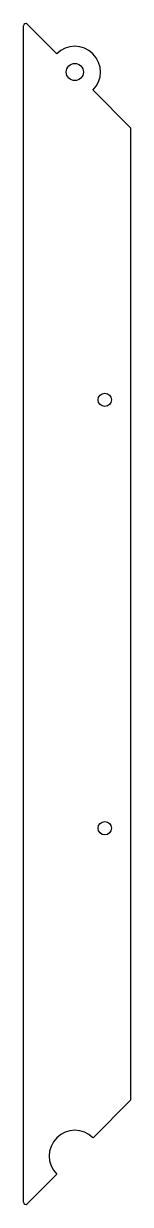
# Model space of a CAD drawing. Header units: millimetres. Extents: x 6 to 31, y 6 to 282.
import ezdxf

# ---------------------------------------------------------------- set-up
doc = ezdxf.new("R2010")
doc.units = ezdxf.units.MM

msp = doc.modelspace()

# ---------------------------------------------------------------- linework, layer by layer
at = {"color": 7, "linetype": 'Continuous', "lineweight": 25}
for p, q in [((5.67, 6.88), (5.67, 281.47)), ((6.53, 281.82), (13.43, 274.92)), ((21.92, 266.43), (30.67, 257.67)), ((30.67, 257.67), (30.67, 30.67)), ((30.67, 30.67), (21.92, 21.92)), ((13.43, 13.43), (6.53, 6.53))]:
    msp.add_line(p, q, dxfattribs=at)
for centre, radius in [((17.67, 270.67), 2), ((24.67, 194.17), 1.55), ((24.67, 94.17), 1.55)]:
    msp.add_circle(centre, radius, dxfattribs=at)
for centre, radius, start, end in [((6.17, 281.47), 0.5, 45, 180), ((17.67, 270.67), 6, 315, 135), ((17.67, 17.67), 6, 45, 225), ((6.17, 6.88), 0.5, 180, 315)]:
    msp.add_arc(centre, radius, start, end, dxfattribs=at)

doc.saveas('drawing.dxf')
